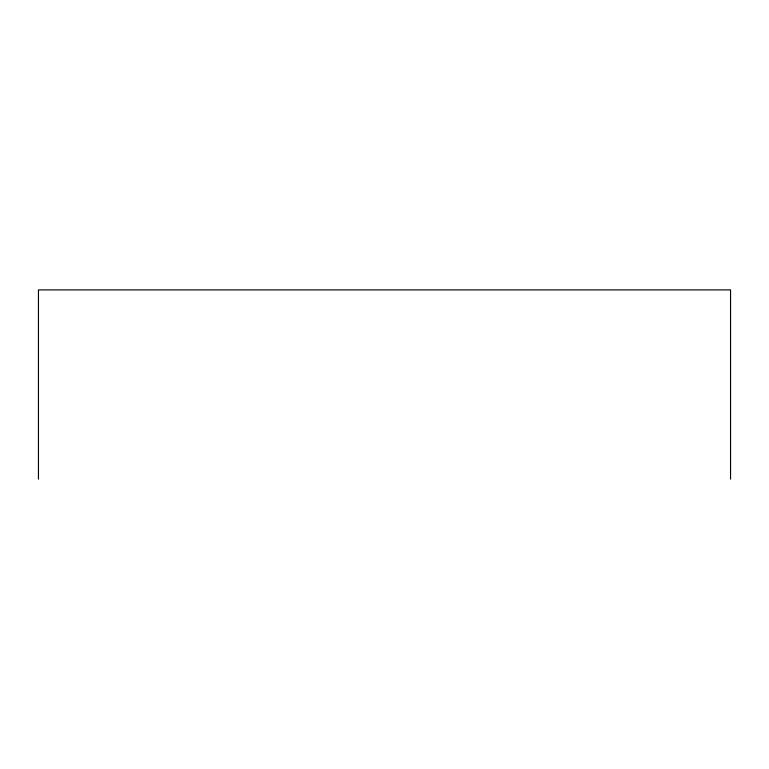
<?xml version="1.0" encoding="UTF-8"?>
<svg xmlns="http://www.w3.org/2000/svg" width="769" height="769" viewBox="0 0 769 769"><rect width="100%" height="100%" fill="white"/><g stroke="black" fill="none" stroke-linecap="round" stroke-linejoin="round"><path stroke-width="1.15" d="M730.55 479.097L730.55 289.903L38.45 289.903L38.45 479.097"/></g></svg>
